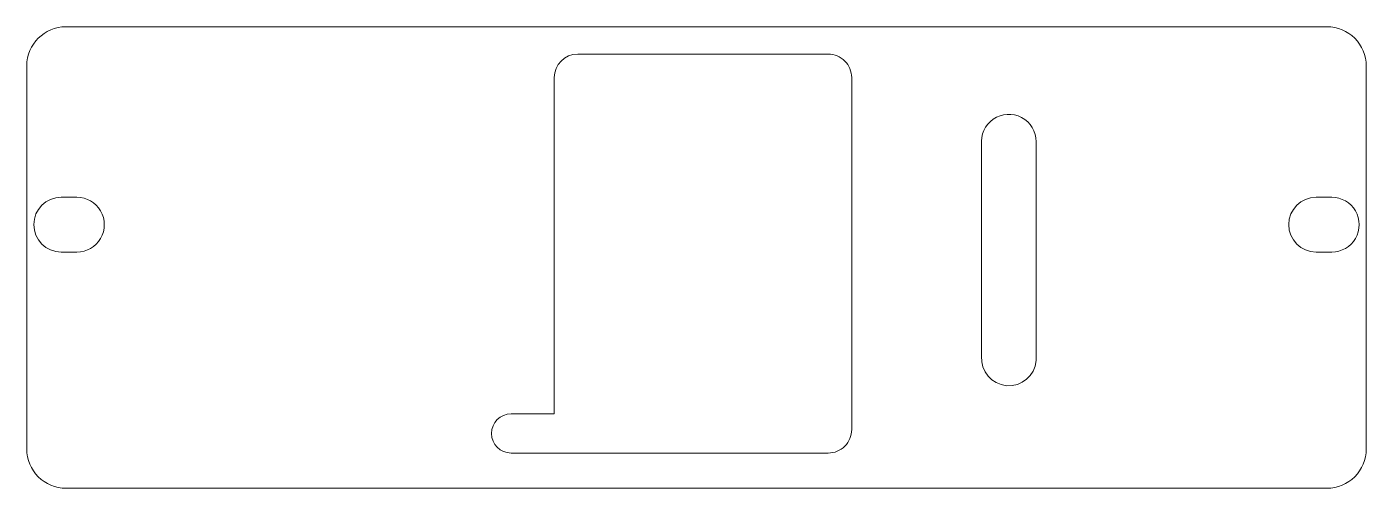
# Model space of a CAD drawing. Header units: millimetres. Extents: x -86 to 86, y -30 to 30.
import ezdxf

# ---------------------------------------------------------------- set-up
doc = ezdxf.new("R2010")
doc.units = ezdxf.units.MM
doc.header["$MEASUREMENT"] = 0
doc.layers.add('VISIBLE', color=7, linetype='Continuous')

msp = doc.modelspace()

# ---------------------------------------------------------------- linework, layer by layer
at = {"layer": 'VISIBLE', "lineweight": 9}
for points in [[(-80.5553, 29.5), (-83.3167, 29.5), (-85.5553, 27.2614), (-85.5553, 24.5)], [(80.5553, 29.5), (80.5553, 29.5), (-80.5553, 29.5), (-80.5553, 29.5)], [(-15.1759, 26), (-16.8328, 26), (-18.1759, 24.6569), (-18.1759, 23)], [(-15.1759, 26), (-15.1759, 26), (16.8241, 26), (16.8241, 26)], [(-85.5553, 24.5), (-85.5553, 24.5), (-85.5553, -24.5), (-85.5553, -24.5)], [(85.5553, -24.5), (85.5553, -24.5), (85.5553, 24.5), (85.5553, 24.5)], [(-18.1759, 23), (-18.1759, 23), (-18.1759, -20), (-18.1759, -20)], [(19.8241, 23), (19.8241, 23), (19.8241, -22), (19.8241, -22)], [(36.4241, 14.3901), (36.4241, 14.3901), (36.4241, -12.6099), (36.4241, -12.6099)], [(43.4, 14.8), (43.4, 14.8), (43.4, -13.1901), (43.4, -13.1901)], [(-79.1553, 7.7), (-79.1553, 7.7), (-81.1553, 7.7), (-81.1553, 7.7)], [(79.1553, 7.7), (79.1553, 7.7), (81.1553, 7.7), (81.1553, 7.7)], [(-79.1553, 0.7), (-79.1553, 0.7), (-81.1553, 0.7), (-81.1553, 0.7)], [(79.1553, 0.7), (79.1553, 0.7), (81.1553, 0.7), (81.1553, 0.7)], [(-18.1759, -20), (-18.1759, -20), (-23.6759, -20), (-23.6759, -20)], [(16.8241, -25), (16.8241, -25), (-23.6759, -25), (-23.6759, -25)], [(-80.5553, -29.5), (-80.5553, -29.5), (80.5553, -29.5), (80.5553, -29.5)]]:
    msp.add_open_spline(points, degree=3, dxfattribs=at)
for points, knots in [([(85.5553, 24.5), (85.5553, 25.8261), (85.0285, 27.0979), (84.0908, 28.0355), (84.0908, 28.0355), (83.1532, 28.9732), (81.8814, 29.5), (80.5553, 29.5)], [0, 0, 0, 0, 0.33333333, 0.33333333, 0.33333333, 0.33333333, 1, 1, 1, 1]), ([(19.8241, 23), (19.8241, 23.7956), (19.508, 24.5587), (18.9454, 25.1213), (18.9454, 25.1213), (18.3828, 25.6839), (17.6197, 26), (16.8241, 26)], [0, 0, 0, 0, 0.33333333, 0.33333333, 0.33333333, 0.33333333, 1, 1, 1, 1]), ([(43.4, 14.8), (43.4, 16.0995), (42.68, 17.292), (41.5301, 17.8972), (41.5301, 17.8972), (40.3802, 18.5024), (38.9896, 18.4207), (37.9184, 17.685), (37.9184, 17.685), (36.8473, 16.9493), (36.2719, 15.6807), (36.4241, 14.3901)], [0, 0, 0, 0, 0.25, 0.25, 0.25, 0.25, 0.5, 0.5, 0.5, 0.5, 1, 1, 1, 1]), ([(-81.1553, 7.7), (-83.0883, 7.7), (-84.6553, 6.133), (-84.6553, 4.2), (-84.6553, 4.2), (-84.6553, 2.267), (-83.0883, 0.7), (-81.1553, 0.7)], [0, 0, 0, 0, 0.33333333, 0.33333333, 0.33333333, 0.33333333, 1, 1, 1, 1]), ([(-79.1553, 0.7), (-77.9049, 0.7), (-76.7494, 1.3671), (-76.1242, 2.45), (-76.1242, 2.45), (-75.499, 3.5329), (-75.499, 4.8671), (-76.1242, 5.95), (-76.1242, 5.95), (-76.7494, 7.0329), (-77.9049, 7.7), (-79.1553, 7.7)], [0, 0, 0, 0, 0.25, 0.25, 0.25, 0.25, 0.5, 0.5, 0.5, 0.5, 1, 1, 1, 1]), ([(79.1553, 7.7), (77.2223, 7.7), (75.6553, 6.133), (75.6553, 4.2), (75.6553, 4.2), (75.6553, 2.267), (77.2223, 0.7), (79.1553, 0.7)], [0, 0, 0, 0, 0.33333333, 0.33333333, 0.33333333, 0.33333333, 1, 1, 1, 1]), ([(81.1553, 0.7), (82.4057, 0.7), (83.5612, 1.3671), (84.1864, 2.45), (84.1864, 2.45), (84.8116, 3.5329), (84.8116, 4.8671), (84.1864, 5.95), (84.1864, 5.95), (83.5612, 7.0329), (82.4057, 7.7), (81.1553, 7.7)], [0, 0, 0, 0, 0.25, 0.25, 0.25, 0.25, 0.5, 0.5, 0.5, 0.5, 1, 1, 1, 1]), ([(36.4241, -12.6099), (36.2639, -14.5362), (37.6956, -16.2277), (39.6219, -16.388), (39.6219, -16.388), (41.5483, -16.5482), (43.2398, -15.1165), (43.4, -13.1901)], [0, 0, 0, 0, 0.33333333, 0.33333333, 0.33333333, 0.33333333, 1, 1, 1, 1]), ([(-23.6759, -20), (-25.0566, -20), (-26.1759, -21.1193), (-26.1759, -22.5), (-26.1759, -22.5), (-26.1759, -23.8807), (-25.0566, -25), (-23.6759, -25)], [0, 0, 0, 0, 0.33333333, 0.33333333, 0.33333333, 0.33333333, 1, 1, 1, 1]), ([(16.8241, -25), (17.6197, -25), (18.3828, -24.6839), (18.9454, -24.1213), (18.9454, -24.1213), (19.508, -23.5587), (19.8241, -22.7956), (19.8241, -22)], [0, 0, 0, 0, 0.33333333, 0.33333333, 0.33333333, 0.33333333, 1, 1, 1, 1]), ([(-85.5553, -24.5), (-85.5553, -25.8261), (-85.0285, -27.0979), (-84.0908, -28.0355), (-84.0908, -28.0355), (-83.1532, -28.9732), (-81.8814, -29.5), (-80.5553, -29.5)], [0, 0, 0, 0, 0.33333333, 0.33333333, 0.33333333, 0.33333333, 1, 1, 1, 1]), ([(80.5553, -29.5), (81.8814, -29.5), (83.1532, -28.9732), (84.0908, -28.0355), (84.0908, -28.0355), (85.0285, -27.0979), (85.5553, -25.8261), (85.5553, -24.5)], [0, 0, 0, 0, 0.33333333, 0.33333333, 0.33333333, 0.33333333, 1, 1, 1, 1])]:
    msp.add_open_spline(points, degree=3, knots=knots, dxfattribs=at)

doc.saveas('drawing.dxf')
